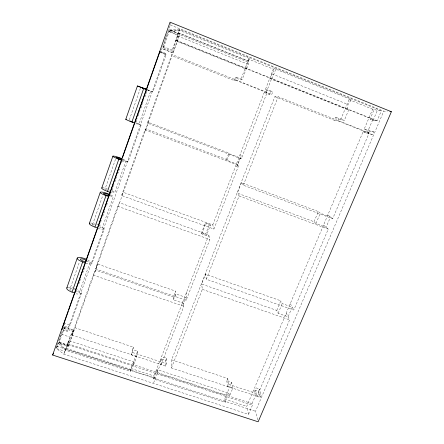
<?xml version="1.0" encoding="UTF-8"?>
<svg xmlns="http://www.w3.org/2000/svg" width="444" height="444" viewBox="0 0 444 444"><rect width="100%" height="100%" fill="white"/><g stroke="black" fill="none" stroke-linecap="round" stroke-linejoin="round"><path stroke-width="0.33" stroke-dasharray="2.22 1.67" d="M175.669 296.659L175.707 291.175L97.647 264.075L95.382 268.875L186.169 300.288L209.846 239.51L208.824 235.037L119.597 202.758L117.721 206.26L95.382 268.875M173.443 297.042L95.499 270.091L93.179 275.058L71.784 335.031L161.133 364.552L183.827 306.288L183.738 303.391L173.399 299.822L173.443 297.042L175.707 291.175M163.448 47.769L172.344 51.315L178.088 34.871L169.153 31.635L168.931 29.859L179.592 29.398L381.329 110.839L377.078 120.807L373.149 120.313L370.068 119.081L374.214 109.296L377.306 110.539L381.329 110.839M286.236 313.137L289.616 319.869L257.104 396.259L171.423 367.948L171.589 359.829L274.858 96.687L278.133 96.72L369.192 132.928L332.661 218.742L243.323 185.204L241.231 182.379M165.451 366.106L165.695 360.5L160.7 358.846L160.351 364.419L165.451 366.106L166.383 363.73L166.605 358.169L161.605 356.51L208.824 235.037M171.867 54.462L147.38 123.11L241.264 158.874L267.177 92.363L171.867 54.462L172.039 55.827L234.277 80.564L235.337 77.772L240.72 79.914L242.196 79.548L246.337 68.676L245.743 68.909L175.807 40.87L177.722 35.997L179.592 29.398L172.217 50.094L172.344 51.315M179.809 34.06L169.763 29.898L163.07 49.007L173.055 52.98L179.809 34.06L169.763 29.898M161.133 364.552L161.605 356.51M171.589 359.829L227.689 378.46L226.745 380.747L231.602 382.356L232.739 388.334L229.459 396.209L228.938 393.24L157.415 369.708L157.115 373.892L153.424 383.366M228.938 393.24L226.712 395.837L225.141 402.369L153.779 379.048L154.024 376.013L160.7 358.846M274.858 96.687L334.399 120.346L335.514 117.654L340.665 119.702L344.383 120.246L348.756 109.751L347.319 109.635L348.007 104.479L351.448 99.706L274.719 68.748L273.321 69.131L248.607 59.163L240.72 79.914M64.441 328.005L61.405 334.265L56.382 348.485L63.853 354.184L248.535 414.357L252.442 405.172L252.064 403.635L133.655 364.746L136.746 356.621L137.585 351.182L132.534 349.506L133.422 347.153L74.992 327.744L71.784 335.031M133.433 366.122L134.094 362.032L69.009 340.62L67.327 344.433L252.442 405.172M58.658 343.717L65.584 350.233L130.514 371.45L131.013 368.476L137.585 351.182M136.746 356.621L131.585 354.917L132.495 352.514L133.422 347.153M131.585 354.917L132.534 349.506M347.319 109.635L270.757 78.938L271.978 73.904L274.719 68.748M245.743 68.909L247.147 63.919L249.656 58.63L179.559 30.347L169.042 30.764M153.779 379.048L155.733 372.533L157.415 369.708M64.247 328.399L72.577 331.157L69.947 337.085L63.853 354.184L69.009 340.62M130.514 371.45L132.601 364.94L134.094 362.032M71.079 290.42A3.341 1.116 17.6 0 1 69.969 289.016L79.548 261.721M92.591 224.547L102.836 195.343M115.484 159.302L104.995 189.2A3.447 0.594 19.5 0 1 106.932 189.355M129.332 119.83L140.759 87.252M55.916 348.174L63.575 327.156M64.48 324.603L64.929 323.326L70.135 325.052L81.535 292.946L76.285 291.159L75.38 292.918M76.285 291.159L76.745 289.86M78.804 284.027L80.636 278.838M82.701 273.005L84.532 267.815M99.234 226.174L101.748 219.053M102.664 216.461L104.495 211.283M106.549 205.455L107.925 201.57M111.25 192.152L109.984 195.743L113.209 196.908L102.209 227.961A6.815 1.571 18.8 0 0 99.706 225.641M113.98 184.415L111.461 191.553L114.691 192.724L125.935 160.978A6.96 0.844 20 0 0 121.689 158.536M114.896 181.824L116.728 176.634M117.643 174.037L119.48 168.848M121.539 163.015L122.683 159.768A3.48 0.422 20 0 0 122.649 159.64M135.903 122.333L137.285 118.431M138.201 115.829L140.038 110.628M140.953 108.031L143.939 99.578M144.861 96.975L147.153 90.471M146.981 89.743L152.891 91.958L166.095 54.767L160.545 52.564L170.302 24.936L170.102 22.883M163.47 47.858L163.07 46.448L168.931 29.859L178.111 33.555M58.997 343.251L64.78 327.039L74.131 330.142L68.332 346.314L58.997 343.251L59.196 342.835L68.515 345.893M62.993 330.064L67.161 331.446L165.762 53.524L160.678 51.504M85.659 263.459L86.796 263.708A8.991 2.575 18.2 0 0 92.108 263.164L104.34 228.716L99.645 227.051M121.961 160.623L123.099 160.983A9.28 1.127 20 0 0 128.1 161.783L141.137 125.058L135.675 122.982M67.061 346.331L72.577 331.157M121.562 195.488L144.966 129.876L145.893 128.888L226.429 159.457L227.145 160.373L237.823 164.424L238.711 165.429L213.919 229.06L121.562 195.488L123.327 192.319L212.77 224.903L213.919 229.06M68.332 346.314L74.131 330.142M173.055 52.98L179.814 33.944M74.992 327.744L172.039 55.827M234.277 80.564L235.609 80.209L236.691 77.356L242.196 79.548M178.682 33.039L248.457 61.15L249.317 58.802M246.725 68.526L249.017 62.504L177.989 33.905M226.429 159.457L228.893 153.058L148.241 122.311L147.38 123.11M173.399 299.822L175.685 293.878L186.042 297.469L186.169 300.288M227.145 160.373L229.642 153.885L228.893 153.058M201.299 233.433L205.256 223.182A2.797 0.477 21.2 0 1 207.065 223.349L209.612 224.409A2.797 0.477 21.2 0 1 210.473 225.08L206.504 235.314A2.853 0.538 21.2 0 1 204.59 235.059A2.853 0.538 21.2 0 1 201.859 233.866L201.299 233.433A2.786 0.527 21.2 0 1 205.1 234.321L205.655 234.61A2.786 0.527 21.2 0 1 206.504 235.314M201.859 233.866L205.827 223.604L205.256 223.182M205.494 234.526L209.446 224.325M212.77 224.903L264.247 92.474L267.177 92.363M264.247 92.474L269.558 94.583L271.689 94.555L272.794 91.736L270.635 91.825L265.323 89.71L273.321 69.131M153.824 378.499L154.351 377.139M240.043 154.734L241.181 155.8L236.985 166.578L235.925 165.323M157.215 372.483L160.351 364.419M266.261 92.396L271.556 78.793L270.757 78.938M272.089 78.699L276.113 68.365M165.695 360.5L166.605 358.169M269.558 94.583L270.635 91.825M171.423 367.948L202.342 289.36L201.57 283.439M323.565 225.03L328.233 229.154L293.8 310.045L206.321 279.248L239.1 195.932L237.146 192.779M243.323 185.204L278.133 96.72M236.88 166.45L241.181 155.8M232.739 388.334L227.783 386.696L228.749 384.371L227.689 378.46M334.399 120.346L337.973 120.907L339.116 118.154L344.383 120.246M225.141 402.369L224.631 399.128L231.602 382.356M340.665 119.702L348.995 99.65L351.448 99.706M276.773 310.417L280.808 300.81L205.517 274.226L201.654 284.077L276.773 310.417L278.127 313.336L288.089 316.827L292.208 307.126L282.223 303.607L280.808 300.81M314.036 221.734L318.309 211.56L241.453 182.684L237.357 193.118L314.036 221.734L315.956 223.499L326.118 227.289L330.48 217.016L320.291 213.192L318.309 211.56M278.127 313.336L282.223 303.607M315.956 223.499L320.291 213.192M248.535 414.357L246.742 406.371L253.796 389.715L258.591 391.308L260.284 397.436L255.389 395.815L253.796 389.715M257.104 396.259L254.756 387.451L363.081 131.746L369.192 132.928M363.081 131.746L368.165 133.766L372.472 134.626L373.637 131.901L369.297 131.102L364.213 129.076L372.638 109.185L374.214 109.296M252.064 403.635L255.389 395.815M367.282 132.562L372.866 119.419L370.068 119.081M373.149 120.313L377.306 110.539M258.591 391.308L259.557 389.044L254.756 387.451M368.165 133.766L369.297 131.102M260.284 397.436L261.266 395.132L259.557 389.044M257.653 419.83L255.528 411.277L383.766 111.144L387.224 111.405M95.072 271.484L94.783 272.094L98.635 261.488M59.535 341.886L56.382 348.485L64.896 351.265M64.78 327.039L64.591 327.433L73.959 330.541M64.363 324.47L64.929 323.326M145.232 130.941L149.123 120.03M248.607 59.163L249.656 58.63M248.451 61.078L178.716 32.939M235.337 77.772L236.691 77.356M179.559 30.347L169.153 31.635L178.083 35.231M265.323 89.71L267.36 89.571L272.794 91.736M335.514 117.654L339.116 118.154M364.213 129.076L368.442 129.831L373.637 131.901M97.991 228.532L99.129 228.815A9.091 2.092 18.8 0 0 104.34 228.716M160.262 51.837L165.762 53.524M68.037 343.745L132.601 364.94M155.733 372.533L226.712 395.837M59.335 342.296L67.632 345.021M131.013 368.476L154.024 376.013M224.631 399.128L246.742 406.371M66.306 348.329L131.124 369.541M65.745 348.873L155.433 378.205M56.815 346.303L255.528 411.277M61.405 334.265L69.947 337.085M132.495 352.514L166.383 363.73M228.749 384.371L261.266 395.132M93.179 275.058L183.827 306.288M92.108 263.164L86.819 261.327A3.374 0.966 18.2 0 1 86.591 261.516M202.342 289.36L289.616 319.869M117.721 206.26L209.846 239.51M122.683 159.768L128.1 161.783M239.1 195.932L328.233 229.154M144.966 129.876L238.711 165.429M229.642 153.885L240.337 157.959L241.264 158.874M147.386 89.821L152.891 91.958M147.663 89.877L150.688 91.103L138.955 124.231A7.043 0.433 20.6 0 0 136.058 122.727M173.049 52.903L163.07 49.007M235.609 80.209L271.689 94.555M337.973 120.907L372.472 134.626M163.07 46.448L172.217 50.094M377.078 120.807L175.791 40.077L175.807 40.87M175.796 40.387L375.99 120.674M170.302 24.936L383.766 111.144M348.995 99.65L372.638 109.185M177.722 35.997L247.147 63.919M271.978 73.904L348.007 104.479M327.844 214.929L332.661 218.742M63.192 326.851L67.161 331.446M290.282 303.591L293.8 310.045M160.317 51.97L160.545 52.564M226.745 380.747L227.783 386.696M205.422 273.621L206.321 279.248M186.647 292.096L186.813 295.488L182.972 305.355L182.867 301.815M210.473 225.08A2.864 0.488 21.2 0 1 208.569 224.786A2.864 0.488 21.2 0 1 205.827 223.604M109.962 195.565A3.441 0.622 19.4 0 1 109.779 195.837M93.218 225.363A3.408 0.783 18.8 0 1 92.802 225.036M92.585 224.758A3.408 0.783 18.8 0 1 94.572 224.531M87.623 259.857A6.743 1.931 18.2 0 1 89.993 262.432L79.437 292.23A6.682 2.237 17.6 0 0 77.178 289.433M90.693 223.043A6.815 1.571 18.8 0 1 94.972 223.798M96.642 224.337A6.815 1.571 18.8 0 1 97.736 224.747M108.591 189.877A3.447 0.594 19.5 0 1 109.413 190.193M102.175 187.845A6.893 1.193 19.5 0 1 107.27 188.811M112.06 190.676A6.893 1.193 19.5 0 1 114.691 192.724M68.215 287.24A6.682 2.237 17.6 0 1 72.533 287.623M74.187 288.106A6.682 2.237 17.6 0 1 75.258 288.506M69.969 289.016A3.341 1.116 17.6 0 1 72.022 288.689M73.665 289.094A3.341 1.116 17.6 0 1 74.459 289.405M161.455 52.453A9.596 0.5 21.8 0 1 166.095 54.767M141.137 125.058A9.391 0.583 20.6 0 1 136.258 123.748M110.589 194.833A6.882 1.238 19.4 0 1 113.209 196.908M70.135 325.052A8.819 3.408 16.9 0 1 64.652 326.379M81.535 292.946A8.908 2.98 17.6 0 1 76.14 293.867M67.599 345.105L65.584 350.233L59.296 342.38L67.599 345.105"/><path stroke-width="0.67" d="M66.805 287.94L77.273 258.019M89.377 223.404L100.283 192.224M101.748 188.023L112.898 156.138M125.807 119.231L137.44 85.964L143.395 88.245M74.836 292.812L72.05 292.108L82.662 261.954A6.743 1.931 18.2 0 1 77.439 257.831A6.743 1.931 18.2 0 1 86.197 259.157M97.741 227.889L94.938 227.067L105.999 195.632A6.882 1.238 19.4 0 1 100.422 192.119A6.882 1.238 19.4 0 1 109.119 194.167M110.306 192.285L107.492 191.392L118.803 159.241A6.96 0.844 20 0 1 113.026 156.077A6.96 0.844 20 0 1 121.689 158.536M134.732 123.049L131.901 122.022L143.712 88.461L145.454 89.133M52.625 355.034L170.041 22.2L391.375 111.716L258.142 421.8L52.625 355.034L53.524 353.163M61.805 329.67L68.259 311.372M68.72 310.067L121.989 159.091M122.45 157.781L160.04 51.249M389.987 111.611L391.375 111.716M85.453 262.709L82.662 261.954M108.813 196.514L105.999 195.632M121.628 160.195L118.803 159.241M132.145 121.878L133.011 122.194M142.579 87.934L140.759 87.252L143.04 88.167M145.582 89.15L146.298 89.422M144.761 88.833L146.553 89.555M142.724 87.956L144.433 88.617M144.256 88.578L146.115 89.272M143.895 88.5L137.44 85.964M145.099 88.905L146.537 89.472M131.302 121.545L129.887 120.946M86.158 261.61A3.374 0.966 18.2 0 1 81.424 260.306A3.374 0.966 18.2 0 1 81.502 258.835A3.374 0.966 18.2 0 1 86.225 260.4M94.938 227.067A6.815 1.571 18.8 0 1 89.832 223.138M131.901 122.022A7.043 0.433 20.6 0 1 126.174 119.253M107.492 191.392A6.893 1.193 19.5 0 1 102.175 187.845M108.78 195.776A3.441 0.622 19.4 0 1 104.207 194.117A3.441 0.622 19.4 0 1 104.717 193.373A3.441 0.622 19.4 0 1 109.291 195.027M72.05 292.108A6.682 2.237 17.6 0 1 67.316 287.501M122.1 159.779A3.48 0.422 20 0 1 117.31 158.153A3.48 0.422 20 0 1 117.116 157.415A3.48 0.422 20 0 1 121.939 159.174"/></g></svg>
